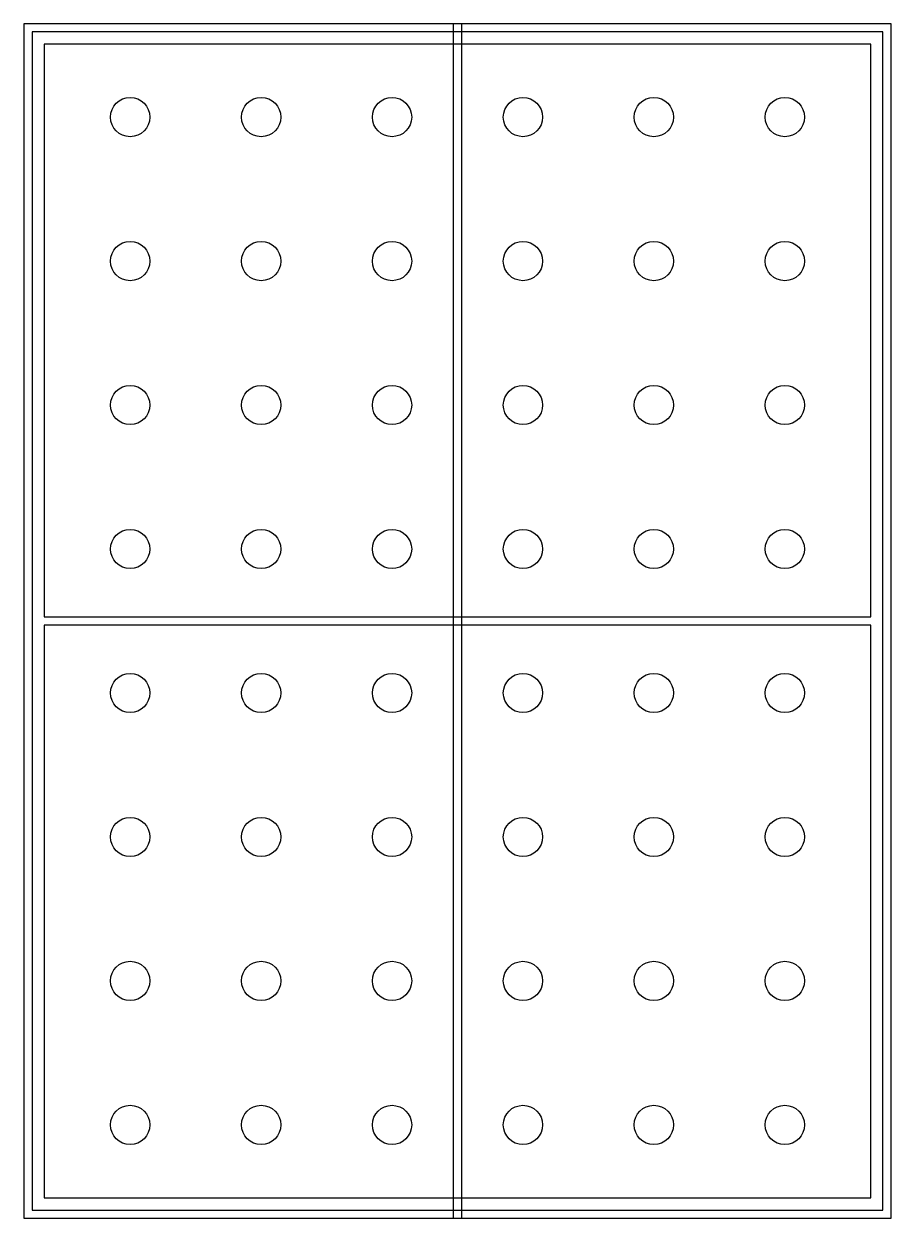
# Model space of a CAD drawing. Extents: x 44 to 706, y 44 to 956.
import ezdxf

# ---------------------------------------------------------------- set-up
doc = ezdxf.new("R2010")
doc.units = 0

# ---------------------------------------------------------------- blocks, each defined once
blk = doc.blocks.new('ARRAY')
at = {"layer": 'planche1', "color": 0}
for centre in [(125, 885), (225, 885), (325, 885), (425, 885), (525, 885), (625, 885), (125, 775), (225, 775), (325, 775), (425, 775), (525, 775), (625, 775), (125, 665), (225, 665), (325, 665), (425, 665), (525, 665), (625, 665), (125, 555), (225, 555), (325, 555), (425, 555), (525, 555), (625, 555), (125, 445), (225, 445), (325, 445), (425, 445), (525, 445), (625, 445), (125, 335), (225, 335), (325, 335), (425, 335), (525, 335), (625, 335), (125, 225), (225, 225), (325, 225), (425, 225), (525, 225), (625, 225), (125, 115), (225, 115), (325, 115), (425, 115), (525, 115), (625, 115)]:
    blk.add_circle(centre, 15, dxfattribs=at)

msp = doc.modelspace()

# ---------------------------------------------------------------- linework, layer by layer
at = {"layer": 'lamagePlateau', "color": 0}
for points in [[(43.8, 43.8), (706.2, 43.8), (706.2, 956.2), (43.8, 956.2)], [(371.8, 43.8), (378.2, 43.8), (378.2, 956.2), (371.8, 956.2)], [(59.4, 503.2), (690.6, 503.2), (690.6, 940.6), (59.4, 940.6)], [(59.4, 59.4), (690.6, 59.4), (690.6, 496.8), (59.4, 496.8)]]:
    msp.add_lwpolyline(points, close=True, dxfattribs=at)
at = {"layer": 'planche1', "color": 0}
msp.add_lwpolyline([(50, 50), (700, 50), (700, 950), (50, 950)], close=True, dxfattribs=at)

# ---------------------------------------------------------------- block references
msp.add_blockref('ARRAY', (0, 0), dxfattribs=at)

doc.saveas('drawing.dxf')
